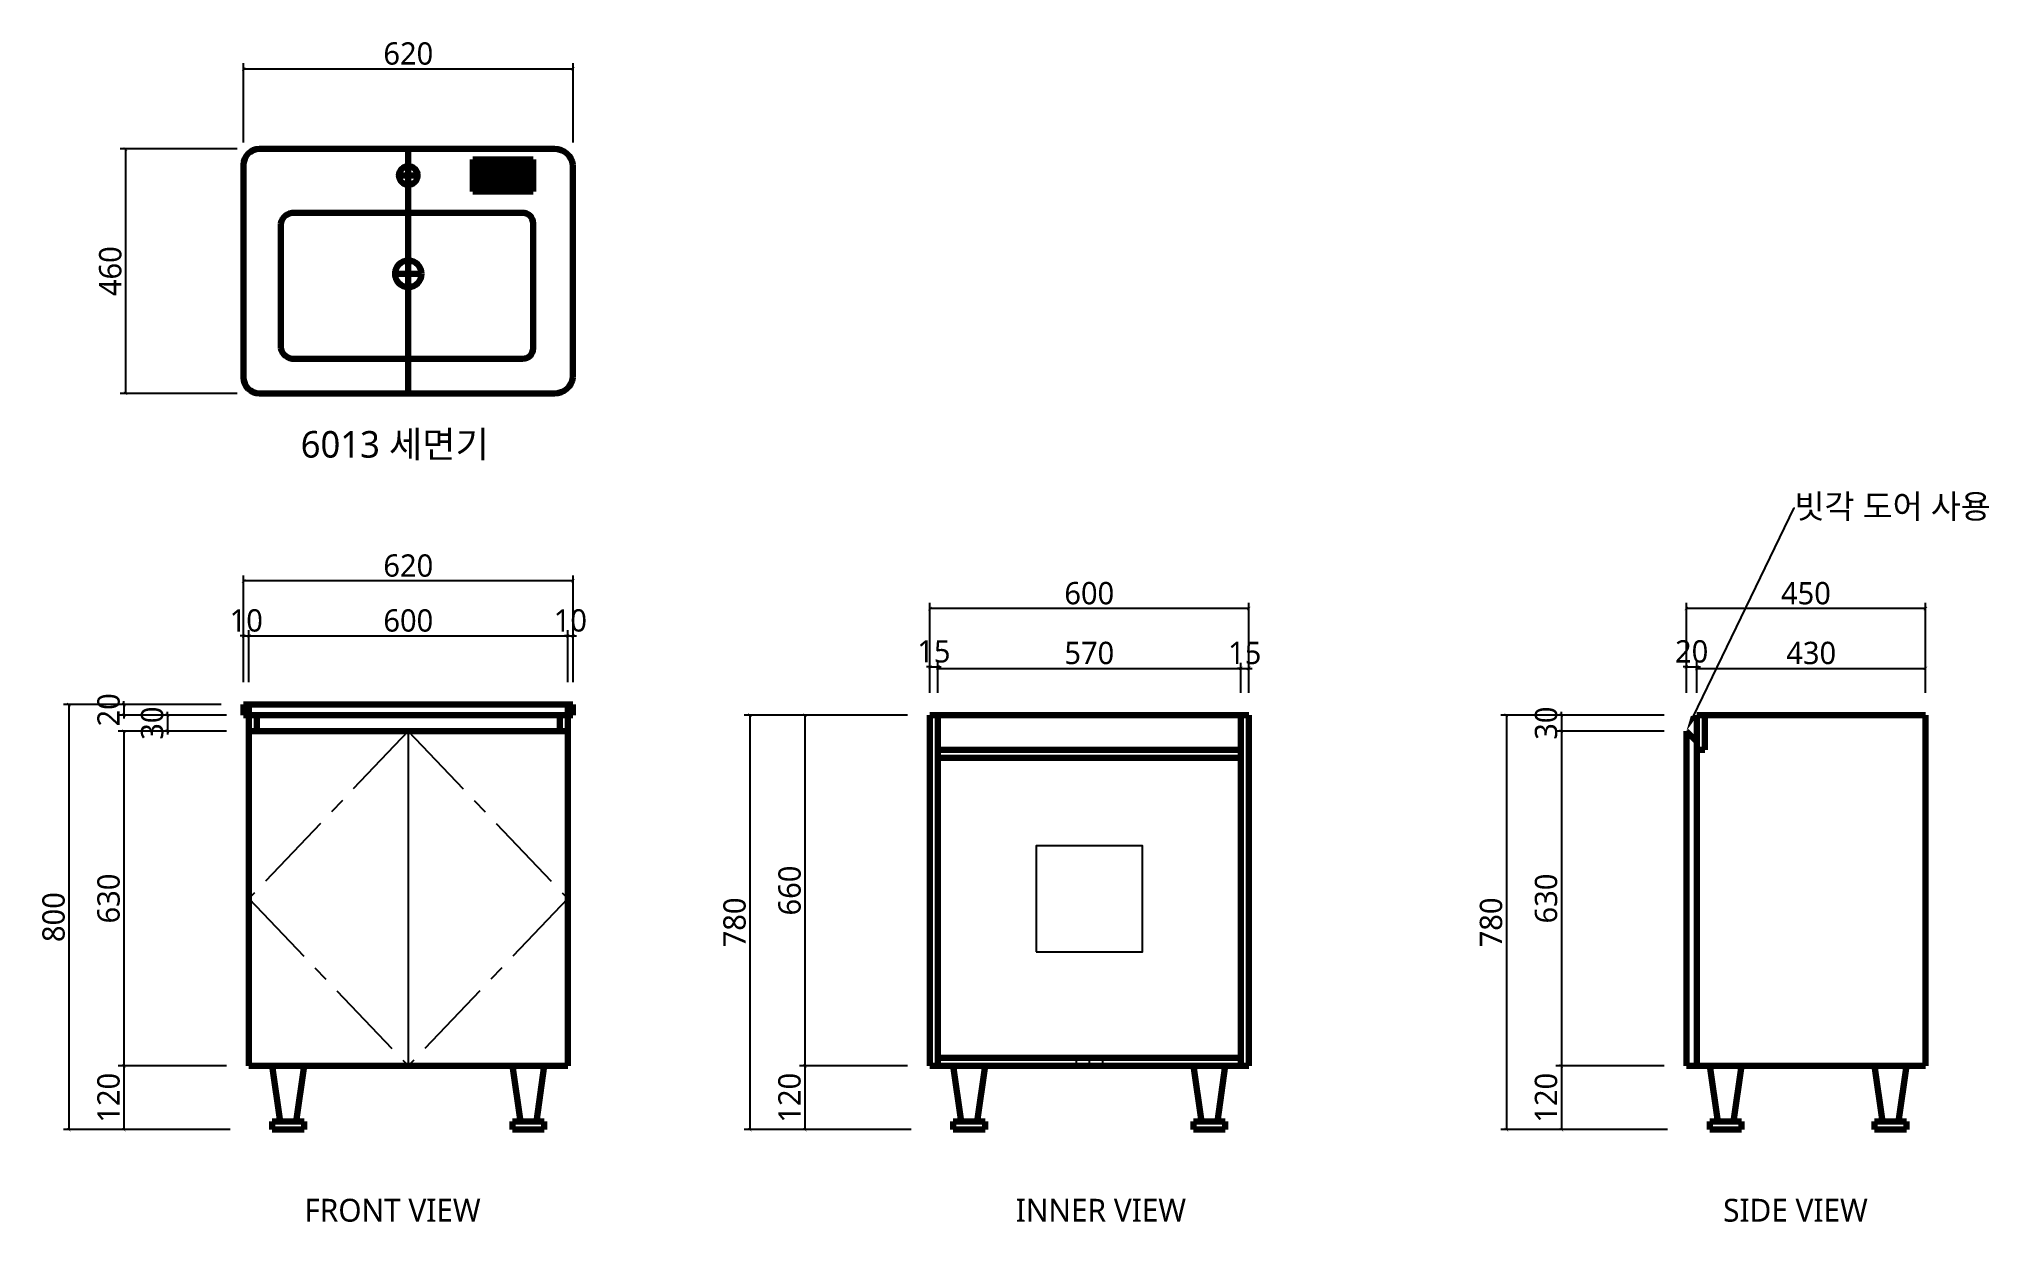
# Model space of a CAD drawing. Extents: x 932376 to 936047, y -533879 to -531652.
import ezdxf
from ezdxf import colors
from ezdxf.entities.mleader import LeaderData, LeaderLine
from ezdxf.enums import TextEntityAlignment as Align
from ezdxf.math import Vec2, Vec3

# ---------------------------------------------------------------- set-up
doc = ezdxf.new("R2010")
doc.units = 0
doc.header["$LTSCALE"] = 60
doc.header["$MEASUREMENT"] = 0
doc.header["$PDMODE"] = 34
doc.header["$PDSIZE"] = -5
doc.linetypes.add('CENTERX2', pattern=[4, 2.5, -0.5, 0.5, -0.5])
doc.layers.get('0').update_dxf_attribs({"linetype": 'CONTINUOUS'})
doc.layers.get('Defpoints').update_dxf_attribs({"color": 13, "linetype": 'CONTINUOUS'})
for name, color, linetype in [('HAT', 251, 'CENTERX2'), ('S-DIM', 8, 'CONTINUOUS'), ('TEX', 3, 'CONTINUOUS'), ('TITLE @ 1', 251, 'CONTINUOUS')]:
    doc.layers.add(name, color=color, linetype=linetype)
doc.styles.get("Standard").update_dxf_attribs({"font": 'malgun.ttf'})
doc.styles.add('카비원', font='malgun.ttf', dxfattribs={"height": 45})
doc.dimstyles.new('카비원', dxfattribs={"dimscale": 7, "dimtxt": 6, "dimasz": 0.9, "dimexe": 1.5, "dimexo": 6, "dimgap": 1, "dimtad": 1, "dimdsep": 46, "dimtxsty": 'Standard', "dimblk": 'ARCHTICK', "dimcen": 3, "dimclrd": 8, "dimclre": 8, "dimclrt": 7, "dimazin": 0, "dimtfac": 0.6, "dimtix": 1, "dimtmove": 1, "dimatfit": 3, "dimfxl": 1.5, "dimtolj": 1, "dimtzin": 0, "dimlwd": -1, "dimlwe": -1, "dimarcsym": 1})

# ---------------------------------------------------------------- blocks, each defined once
blk = doc.blocks.new('_ArchTick')
at = {"color": 0, "linetype": 'ByBlock', "transparency": 16777216, "const_width": 0.15}
blk.add_lwpolyline([(-0.5, -0.5), (0.5, 0.5)], dxfattribs=at)
blk = doc.blocks.new('*D4223')
at = {"layer": 'Defpoints', "color": 0}
for p in [(932761.5, -532672.3), (932761.5, -532905), (933381.5, -532905)]:
    blk.add_point(p, dxfattribs=at)
at = {"layer": 'S-DIM', "color": 8}
for p, q in [((932761.5, -532863), (932761.5, -532661.8)), ((933381.5, -532672.3), (932761.5, -532672.3)), ((933381.5, -532863), (933381.5, -532661.8))]:
    blk.add_line(p, q, dxfattribs=at)
at = {"layer": 'S-DIM', "color": 8, "xscale": 6.3, "yscale": 6.3, "zscale": 6.3, "rotation": 180}
blk.add_blockref('_ArchTick', (932761.5, -532672.3), dxfattribs=at)
at = {"layer": 'S-DIM', "color": 8, "xscale": 6.3, "yscale": 6.3, "zscale": 6.3}
blk.add_blockref('_ArchTick', (933381.5, -532672.3), dxfattribs=at)
at = {"layer": 'S-DIM', "color": 7, "insert": (933071.5, -532643.6), "char_height": 42, "attachment_point": 5}
blk.add_mtext('\\A1;620', dxfattribs=at)
blk = doc.blocks.new('*D4224')
at = {"layer": 'Defpoints', "color": 0}
for p in [(932761.5, -532905), (932432.7, -533705), (932778.1, -533705)]:
    blk.add_point(p, dxfattribs=at)
at = {"layer": 'S-DIM', "color": 8}
for p, q in [((932719.5, -532905), (932422.2, -532905)), ((932432.7, -532905), (932432.7, -533705)), ((932736.1, -533705), (932422.2, -533705))]:
    blk.add_line(p, q, dxfattribs=at)
at = {"layer": 'S-DIM', "color": 8, "xscale": 6.3, "yscale": 6.3, "zscale": 6.3}
for p, rotation in [((932432.7, -532905), 90), ((932432.7, -533705), 270)]:
    blk.add_blockref('_ArchTick', p, dxfattribs=dict(at, rotation=rotation))
at = {"layer": 'S-DIM', "color": 7, "insert": (932404, -533305), "char_height": 42, "attachment_point": 5, "rotation": 90}
blk.add_mtext('\\A1;800', dxfattribs=at)
blk = doc.blocks.new('*D4225')
at = {"layer": 'Defpoints', "color": 0}
for p in [(932771.5, -532775.7), (932761.5, -532905), (932771.5, -532905)]:
    blk.add_point(p, dxfattribs=at)
at = {"layer": 'S-DIM', "color": 8}
for p, q in [((932761.5, -532863), (932761.5, -532765.2)), ((932771.5, -532863), (932771.5, -532765.2)), ((932761.5, -532775.7), (932755.2, -532775.7)), ((932761.5, -532775.7), (932771.5, -532775.7)), ((932771.5, -532775.7), (932777.8, -532775.7))]:
    blk.add_line(p, q, dxfattribs=at)
at = {"layer": 'S-DIM', "color": 8, "xscale": 6.3, "yscale": 6.3, "zscale": 6.3}
blk.add_blockref('_ArchTick', (932761.5, -532775.7), dxfattribs=at)
at = {"layer": 'S-DIM', "color": 8, "xscale": 6.3, "yscale": 6.3, "zscale": 6.3, "rotation": 180}
blk.add_blockref('_ArchTick', (932771.5, -532775.7), dxfattribs=at)
at = {"layer": 'S-DIM', "color": 7, "insert": (932766.5, -532746.9), "char_height": 42, "attachment_point": 5}
blk.add_mtext('\\A1;10', dxfattribs=at)
blk = doc.blocks.new('*D4226')
at = {"layer": 'Defpoints', "color": 0}
for p in [(933371.5, -532775.7), (932771.5, -532905), (933371.5, -532905)]:
    blk.add_point(p, dxfattribs=at)
at = {"layer": 'S-DIM', "color": 8}
for p, q in [((932771.5, -532863), (932771.5, -532765.2)), ((933371.5, -532863), (933371.5, -532765.2)), ((932771.5, -532775.7), (933371.5, -532775.7))]:
    blk.add_line(p, q, dxfattribs=at)
at = {"layer": 'S-DIM', "color": 8, "xscale": 6.3, "yscale": 6.3, "zscale": 6.3, "rotation": 180}
blk.add_blockref('_ArchTick', (932771.5, -532775.7), dxfattribs=at)
at = {"layer": 'S-DIM', "color": 8, "xscale": 6.3, "yscale": 6.3, "zscale": 6.3}
blk.add_blockref('_ArchTick', (933371.5, -532775.7), dxfattribs=at)
at = {"layer": 'S-DIM', "color": 7, "insert": (933071.5, -532747), "char_height": 42, "attachment_point": 5}
blk.add_mtext('\\A1;600', dxfattribs=at)
blk = doc.blocks.new('*D4227')
at = {"layer": 'Defpoints', "color": 0}
for p in [(933381.5, -532775.7), (933371.5, -532905), (933381.5, -532905)]:
    blk.add_point(p, dxfattribs=at)
at = {"layer": 'S-DIM', "color": 8}
for p, q in [((933371.5, -532863), (933371.5, -532765.2)), ((933381.5, -532863), (933381.5, -532765.2)), ((933371.5, -532775.7), (933365.2, -532775.7)), ((933371.5, -532775.7), (933381.5, -532775.7)), ((933381.5, -532775.7), (933387.8, -532775.7))]:
    blk.add_line(p, q, dxfattribs=at)
at = {"layer": 'S-DIM', "color": 8, "xscale": 6.3, "yscale": 6.3, "zscale": 6.3}
blk.add_blockref('_ArchTick', (933371.5, -532775.7), dxfattribs=at)
at = {"layer": 'S-DIM', "color": 8, "xscale": 6.3, "yscale": 6.3, "zscale": 6.3, "rotation": 180}
blk.add_blockref('_ArchTick', (933381.5, -532775.7), dxfattribs=at)
at = {"layer": 'S-DIM', "color": 7, "insert": (933376.5, -532746.9), "char_height": 42, "attachment_point": 5}
blk.add_mtext('\\A1;10', dxfattribs=at)
blk = doc.blocks.new('*D4228')
at = {"layer": 'Defpoints', "color": 0}
for p in [(932761.5, -532905), (932536.2, -532925), (932761.5, -532925)]:
    blk.add_point(p, dxfattribs=at)
at = {"layer": 'S-DIM', "color": 8}
for p, q in [((932719.5, -532905), (932525.7, -532905)), ((932536.2, -532905), (932536.2, -532898.7)), ((932536.2, -532905), (932536.2, -532925)), ((932719.5, -532925), (932525.7, -532925)), ((932536.2, -532925), (932536.2, -532931.3))]:
    blk.add_line(p, q, dxfattribs=at)
at = {"layer": 'S-DIM', "color": 8, "xscale": 6.3, "yscale": 6.3, "zscale": 6.3}
for p, rotation in [((932536.2, -532905), 270), ((932536.2, -532925), 90)]:
    blk.add_blockref('_ArchTick', p, dxfattribs=dict(at, rotation=rotation))
at = {"layer": 'S-DIM', "color": 7, "insert": (932507.5, -532915), "char_height": 42, "attachment_point": 5, "rotation": 90}
blk.add_mtext('\\A1;20', dxfattribs=at)
blk = doc.blocks.new('*D4229')
at = {"layer": 'Defpoints', "color": 0}
for p in [(932771.5, -532955), (932536.2, -533585), (932771.5, -533585)]:
    blk.add_point(p, dxfattribs=at)
at = {"layer": 'S-DIM', "color": 8}
for p, q in [((932729.5, -532955), (932525.7, -532955)), ((932536.2, -532955), (932536.2, -533585)), ((932729.5, -533585), (932525.7, -533585))]:
    blk.add_line(p, q, dxfattribs=at)
at = {"layer": 'S-DIM', "color": 8, "xscale": 6.3, "yscale": 6.3, "zscale": 6.3}
for p, rotation in [((932536.2, -532955), 90), ((932536.2, -533585), 270)]:
    blk.add_blockref('_ArchTick', p, dxfattribs=dict(at, rotation=rotation))
at = {"layer": 'S-DIM', "color": 7, "insert": (932507.5, -533270), "char_height": 42, "attachment_point": 5, "rotation": 90}
blk.add_mtext('\\A1;630', dxfattribs=at)
blk = doc.blocks.new('*D4230')
at = {"layer": 'Defpoints', "color": 0}
for p in [(934053.2, -532724.3), (934053.2, -532925), (934653.2, -532925)]:
    blk.add_point(p, dxfattribs=at)
at = {"layer": 'S-DIM', "color": 8}
for p, q in [((934053.2, -532883), (934053.2, -532713.8)), ((934653.2, -532724.3), (934053.2, -532724.3)), ((934653.2, -532883), (934653.2, -532713.8))]:
    blk.add_line(p, q, dxfattribs=at)
at = {"layer": 'S-DIM', "color": 8, "xscale": 6.3, "yscale": 6.3, "zscale": 6.3, "rotation": 180}
blk.add_blockref('_ArchTick', (934053.2, -532724.3), dxfattribs=at)
at = {"layer": 'S-DIM', "color": 8, "xscale": 6.3, "yscale": 6.3, "zscale": 6.3}
blk.add_blockref('_ArchTick', (934653.2, -532724.3), dxfattribs=at)
at = {"layer": 'S-DIM', "color": 7, "insert": (934353.2, -532695.6), "char_height": 42, "attachment_point": 5}
blk.add_mtext('\\A1;600', dxfattribs=at)
blk = doc.blocks.new('*D4231')
at = {"layer": 'Defpoints', "color": 0}
for p in [(934068.2, -532833.9), (934053.2, -532925), (934068.2, -532925)]:
    blk.add_point(p, dxfattribs=at)
at = {"layer": 'S-DIM', "color": 8}
for p, q in [((934053.2, -532833.9), (934046.9, -532833.9)), ((934053.2, -532883), (934053.2, -532823.4)), ((934053.2, -532833.9), (934068.2, -532833.9)), ((934068.2, -532883), (934068.2, -532823.4)), ((934068.2, -532833.9), (934074.5, -532833.9))]:
    blk.add_line(p, q, dxfattribs=at)
at = {"layer": 'S-DIM', "color": 8, "xscale": 6.3, "yscale": 6.3, "zscale": 6.3}
blk.add_blockref('_ArchTick', (934053.2, -532833.9), dxfattribs=at)
at = {"layer": 'S-DIM', "color": 8, "xscale": 6.3, "yscale": 6.3, "zscale": 6.3, "rotation": 180}
blk.add_blockref('_ArchTick', (934068.2, -532833.9), dxfattribs=at)
at = {"layer": 'S-DIM', "color": 7, "insert": (934060.7, -532805.1), "char_height": 42, "attachment_point": 5}
blk.add_mtext('\\A1;15', dxfattribs=at)
blk = doc.blocks.new('*D4232')
at = {"layer": 'Defpoints', "color": 0}
for p in [(934653.2, -532836.8), (934638.2, -532925), (934653.2, -532925)]:
    blk.add_point(p, dxfattribs=at)
at = {"layer": 'S-DIM', "color": 8}
for p, q in [((934638.2, -532836.8), (934631.9, -532836.8)), ((934638.2, -532883), (934638.2, -532826.3)), ((934638.2, -532836.8), (934653.2, -532836.8)), ((934653.2, -532883), (934653.2, -532826.3)), ((934653.2, -532836.8), (934659.5, -532836.8))]:
    blk.add_line(p, q, dxfattribs=at)
at = {"layer": 'S-DIM', "color": 8, "xscale": 6.3, "yscale": 6.3, "zscale": 6.3}
blk.add_blockref('_ArchTick', (934638.2, -532836.8), dxfattribs=at)
at = {"layer": 'S-DIM', "color": 8, "xscale": 6.3, "yscale": 6.3, "zscale": 6.3, "rotation": 180}
blk.add_blockref('_ArchTick', (934653.2, -532836.8), dxfattribs=at)
at = {"layer": 'S-DIM', "color": 7, "insert": (934645.7, -532808), "char_height": 42, "attachment_point": 5}
blk.add_mtext('\\A1;15', dxfattribs=at)
blk = doc.blocks.new('*D4233')
at = {"layer": 'Defpoints', "color": 0}
for p in [(935477, -532724.3), (935477, -532925), (935927, -532925)]:
    blk.add_point(p, dxfattribs=at)
at = {"layer": 'S-DIM', "color": 8}
for p, q in [((935477, -532883), (935477, -532713.8)), ((935927, -532724.3), (935477, -532724.3)), ((935927, -532883), (935927, -532713.8))]:
    blk.add_line(p, q, dxfattribs=at)
at = {"layer": 'S-DIM', "color": 8, "xscale": 6.3, "yscale": 6.3, "zscale": 6.3, "rotation": 180}
blk.add_blockref('_ArchTick', (935477, -532724.3), dxfattribs=at)
at = {"layer": 'S-DIM', "color": 8, "xscale": 6.3, "yscale": 6.3, "zscale": 6.3}
blk.add_blockref('_ArchTick', (935927, -532724.3), dxfattribs=at)
at = {"layer": 'S-DIM', "color": 7, "insert": (935702, -532695.6), "char_height": 42, "attachment_point": 5}
blk.add_mtext('\\A1;450', dxfattribs=at)
blk = doc.blocks.new('*D4234')
at = {"layer": 'Defpoints', "color": 0}
for p in [(935497, -532833.9), (935477, -532925), (935497, -532925)]:
    blk.add_point(p, dxfattribs=at)
at = {"layer": 'S-DIM', "color": 8}
for p, q in [((935477, -532833.9), (935470.7, -532833.9)), ((935477, -532883), (935477, -532823.4)), ((935477, -532833.9), (935497, -532833.9)), ((935497, -532883), (935497, -532823.4)), ((935497, -532833.9), (935503.3, -532833.9))]:
    blk.add_line(p, q, dxfattribs=at)
at = {"layer": 'S-DIM', "color": 8, "xscale": 6.3, "yscale": 6.3, "zscale": 6.3}
blk.add_blockref('_ArchTick', (935477, -532833.9), dxfattribs=at)
at = {"layer": 'S-DIM', "color": 8, "xscale": 6.3, "yscale": 6.3, "zscale": 6.3, "rotation": 180}
blk.add_blockref('_ArchTick', (935497, -532833.9), dxfattribs=at)
at = {"layer": 'S-DIM', "color": 7, "insert": (935487, -532805.2), "char_height": 42, "attachment_point": 5}
blk.add_mtext('\\A1;20', dxfattribs=at)
blk = doc.blocks.new('*D4235')
at = {"layer": 'Defpoints', "color": 0}
for p in [(935927, -532836.8), (935497, -532925), (935927, -532925)]:
    blk.add_point(p, dxfattribs=at)
at = {"layer": 'S-DIM', "color": 8}
for p, q in [((935497, -532883), (935497, -532826.3)), ((935497, -532836.8), (935927, -532836.8)), ((935927, -532883), (935927, -532826.3))]:
    blk.add_line(p, q, dxfattribs=at)
at = {"layer": 'S-DIM', "color": 8, "xscale": 6.3, "yscale": 6.3, "zscale": 6.3, "rotation": 180}
blk.add_blockref('_ArchTick', (935497, -532836.8), dxfattribs=at)
at = {"layer": 'S-DIM', "color": 8, "xscale": 6.3, "yscale": 6.3, "zscale": 6.3}
blk.add_blockref('_ArchTick', (935927, -532836.8), dxfattribs=at)
at = {"layer": 'S-DIM', "color": 7, "insert": (935712, -532808.1), "char_height": 42, "attachment_point": 5}
blk.add_mtext('\\A1;430', dxfattribs=at)
blk = doc.blocks.new('*D4236')
at = {"layer": 'Defpoints', "color": 0}
for p in [(932771.5, -532925), (932618.2, -532955), (932771.5, -532955)]:
    blk.add_point(p, dxfattribs=at)
at = {"layer": 'S-DIM', "color": 8}
for p, q in [((932729.5, -532925), (932607.7, -532925)), ((932618.2, -532925), (932618.2, -532918.7)), ((932618.2, -532925), (932618.2, -532955)), ((932729.5, -532955), (932607.7, -532955)), ((932618.2, -532955), (932618.2, -532961.3))]:
    blk.add_line(p, q, dxfattribs=at)
at = {"layer": 'S-DIM', "color": 8, "xscale": 6.3, "yscale": 6.3, "zscale": 6.3}
for p, rotation in [((932618.2, -532925), 270), ((932618.2, -532955), 90)]:
    blk.add_blockref('_ArchTick', p, dxfattribs=dict(at, rotation=rotation))
at = {"layer": 'S-DIM', "color": 7, "insert": (932589.5, -532940), "char_height": 42, "attachment_point": 5, "rotation": 90}
blk.add_mtext('\\A1;30', dxfattribs=at)
blk = doc.blocks.new('*D4237')
at = {"layer": 'Defpoints', "color": 0}
for p in [(934638.2, -532836.8), (934068.2, -532925), (934638.2, -532925)]:
    blk.add_point(p, dxfattribs=at)
at = {"layer": 'S-DIM', "color": 8}
for p, q in [((934068.2, -532883), (934068.2, -532826.3)), ((934068.2, -532836.8), (934638.2, -532836.8)), ((934638.2, -532883), (934638.2, -532826.3))]:
    blk.add_line(p, q, dxfattribs=at)
at = {"layer": 'S-DIM', "color": 8, "xscale": 6.3, "yscale": 6.3, "zscale": 6.3, "rotation": 180}
blk.add_blockref('_ArchTick', (934068.2, -532836.8), dxfattribs=at)
at = {"layer": 'S-DIM', "color": 8, "xscale": 6.3, "yscale": 6.3, "zscale": 6.3}
blk.add_blockref('_ArchTick', (934638.2, -532836.8), dxfattribs=at)
at = {"layer": 'S-DIM', "color": 7, "insert": (934353.2, -532808.1), "char_height": 42, "attachment_point": 5}
blk.add_mtext('\\A1;570', dxfattribs=at)
blk = doc.blocks.new('*D4238')
at = {"layer": 'Defpoints', "color": 0}
for p in [(933381.5, -531708.6), (932761.5, -531889.3), (933381.5, -531889.3)]:
    blk.add_point(p, dxfattribs=at)
at = {"layer": 'S-DIM', "color": 8}
for p, q in [((932761.5, -531847.3), (932761.5, -531698.1)), ((933381.5, -531847.3), (933381.5, -531698.1)), ((932761.5, -531708.6), (933381.5, -531708.6))]:
    blk.add_line(p, q, dxfattribs=at)
at = {"layer": 'S-DIM', "color": 8, "xscale": 6.3, "yscale": 6.3, "zscale": 6.3, "rotation": 180}
blk.add_blockref('_ArchTick', (932761.5, -531708.6), dxfattribs=at)
at = {"layer": 'S-DIM', "color": 8, "xscale": 6.3, "yscale": 6.3, "zscale": 6.3}
blk.add_blockref('_ArchTick', (933381.5, -531708.6), dxfattribs=at)
at = {"layer": 'S-DIM', "color": 7, "insert": (933071.5, -531679.9), "char_height": 42, "attachment_point": 5}
blk.add_mtext('\\A1;620', dxfattribs=at)
blk = doc.blocks.new('*D4239')
at = {"layer": 'Defpoints', "color": 0}
for p in [(932791.5, -531859.3), (932539.4, -532319.3), (932791.5, -532319.3)]:
    blk.add_point(p, dxfattribs=at)
at = {"layer": 'S-DIM', "color": 8}
for p, q in [((932749.5, -531859.3), (932528.9, -531859.3)), ((932539.4, -531859.3), (932539.4, -532319.3)), ((932749.5, -532319.3), (932528.9, -532319.3))]:
    blk.add_line(p, q, dxfattribs=at)
at = {"layer": 'S-DIM', "color": 8, "xscale": 6.3, "yscale": 6.3, "zscale": 6.3}
for p, rotation in [((932539.4, -531859.3), 90), ((932539.4, -532319.3), 270)]:
    blk.add_blockref('_ArchTick', p, dxfattribs=dict(at, rotation=rotation))
at = {"layer": 'S-DIM', "color": 7, "insert": (932510.7, -532089.3), "char_height": 42, "attachment_point": 5, "rotation": 90}
blk.add_mtext('\\A1;460', dxfattribs=at)
blk = doc.blocks.new('*D4241')
at = {"layer": 'Defpoints', "color": 0}
for p in [(935467.4, -532925), (935138.2, -533705), (935483.6, -533705)]:
    blk.add_point(p, dxfattribs=at)
at = {"layer": 'S-DIM', "color": 8}
for p, q in [((935425.4, -532925), (935127.7, -532925)), ((935138.2, -532925), (935138.2, -533705)), ((935441.6, -533705), (935127.7, -533705))]:
    blk.add_line(p, q, dxfattribs=at)
at = {"layer": 'S-DIM', "color": 8, "xscale": 6.3, "yscale": 6.3, "zscale": 6.3}
for p, rotation in [((935138.2, -532925), 90), ((935138.2, -533705), 270)]:
    blk.add_blockref('_ArchTick', p, dxfattribs=dict(at, rotation=rotation))
at = {"layer": 'S-DIM', "color": 7, "insert": (935109.5, -533315), "char_height": 42, "attachment_point": 5, "rotation": 90}
blk.add_mtext('\\A1;780', dxfattribs=at)
blk = doc.blocks.new('*D4242')
at = {"layer": 'Defpoints', "color": 0}
for p in [(935477, -532955), (935241.8, -533585), (935477, -533585)]:
    blk.add_point(p, dxfattribs=at)
at = {"layer": 'S-DIM', "color": 8}
for p, q in [((935435, -532955), (935231.3, -532955)), ((935241.8, -532955), (935241.8, -533585)), ((935435, -533585), (935231.3, -533585))]:
    blk.add_line(p, q, dxfattribs=at)
at = {"layer": 'S-DIM', "color": 8, "xscale": 6.3, "yscale": 6.3, "zscale": 6.3}
for p, rotation in [((935241.8, -532955), 90), ((935241.8, -533585), 270)]:
    blk.add_blockref('_ArchTick', p, dxfattribs=dict(at, rotation=rotation))
at = {"layer": 'S-DIM', "color": 7, "insert": (935213.1, -533270), "char_height": 42, "attachment_point": 5, "rotation": 90}
blk.add_mtext('\\A1;630', dxfattribs=at)
blk = doc.blocks.new('*D4243')
at = {"layer": 'Defpoints', "color": 0}
for p in [(935477, -532925), (935241.8, -532955), (935477, -532955)]:
    blk.add_point(p, dxfattribs=at)
at = {"layer": 'S-DIM', "color": 8}
for p, q in [((935435, -532925), (935231.3, -532925)), ((935241.8, -532925), (935241.8, -532918.7)), ((935241.8, -532925), (935241.8, -532955)), ((935435, -532955), (935231.3, -532955)), ((935241.8, -532955), (935241.8, -532961.3))]:
    blk.add_line(p, q, dxfattribs=at)
at = {"layer": 'S-DIM', "color": 8, "xscale": 6.3, "yscale": 6.3, "zscale": 6.3}
for p, rotation in [((935241.8, -532925), 270), ((935241.8, -532955), 90)]:
    blk.add_blockref('_ArchTick', p, dxfattribs=dict(at, rotation=rotation))
at = {"layer": 'S-DIM', "color": 7, "insert": (935213.1, -532940), "char_height": 42, "attachment_point": 5, "rotation": 90}
blk.add_mtext('\\A1;30', dxfattribs=at)
blk = doc.blocks.new('*D4244')
at = {"layer": 'Defpoints', "color": 0}
for p in [(932771.5, -533585), (932536.2, -533705), (932778.1, -533705)]:
    blk.add_point(p, dxfattribs=at)
at = {"layer": 'S-DIM', "color": 8}
for p, q in [((932729.5, -533585), (932525.7, -533585)), ((932536.2, -533585), (932536.2, -533705)), ((932736.1, -533705), (932525.7, -533705))]:
    blk.add_line(p, q, dxfattribs=at)
at = {"layer": 'S-DIM', "color": 8, "xscale": 6.3, "yscale": 6.3, "zscale": 6.3}
for p, rotation in [((932536.2, -533585), 90), ((932536.2, -533705), 270)]:
    blk.add_blockref('_ArchTick', p, dxfattribs=dict(at, rotation=rotation))
at = {"layer": 'S-DIM', "color": 7, "insert": (932507.4, -533645), "char_height": 42, "attachment_point": 5, "rotation": 90}
blk.add_mtext('\\A1;120', dxfattribs=at)
blk = doc.blocks.new('*D4245')
at = {"layer": 'Defpoints', "color": 0}
for p in [(935477, -533585), (935241.8, -533705), (935483.6, -533705)]:
    blk.add_point(p, dxfattribs=at)
at = {"layer": 'S-DIM', "color": 8}
for p, q in [((935435, -533585), (935231.3, -533585)), ((935241.8, -533585), (935241.8, -533705)), ((935441.6, -533705), (935231.3, -533705))]:
    blk.add_line(p, q, dxfattribs=at)
at = {"layer": 'S-DIM', "color": 8, "xscale": 6.3, "yscale": 6.3, "zscale": 6.3}
for p, rotation in [((935241.8, -533585), 90), ((935241.8, -533705), 270)]:
    blk.add_blockref('_ArchTick', p, dxfattribs=dict(at, rotation=rotation))
at = {"layer": 'S-DIM', "color": 7, "insert": (935213, -533645), "char_height": 42, "attachment_point": 5, "rotation": 90}
blk.add_mtext('\\A1;120', dxfattribs=at)
blk = doc.blocks.new('*D4246')
at = {"layer": 'Defpoints', "color": 0}
for p in [(934043.6, -532925), (933714.4, -533705), (934059.8, -533705)]:
    blk.add_point(p, dxfattribs=at)
at = {"layer": 'S-DIM', "color": 8}
for p, q in [((934001.6, -532925), (933703.9, -532925)), ((933714.4, -532925), (933714.4, -533705)), ((934017.8, -533705), (933703.9, -533705))]:
    blk.add_line(p, q, dxfattribs=at)
at = {"layer": 'S-DIM', "color": 8, "xscale": 6.3, "yscale": 6.3, "zscale": 6.3}
for p, rotation in [((933714.4, -532925), 90), ((933714.4, -533705), 270)]:
    blk.add_blockref('_ArchTick', p, dxfattribs=dict(at, rotation=rotation))
at = {"layer": 'S-DIM', "color": 7, "insert": (933685.7, -533315), "char_height": 42, "attachment_point": 5, "rotation": 90}
blk.add_mtext('\\A1;780', dxfattribs=at)
blk = doc.blocks.new('*D4247')
at = {"layer": 'Defpoints', "color": 0}
for p in [(934053.2, -532925), (933818, -533585), (934053.2, -533585)]:
    blk.add_point(p, dxfattribs=at)
at = {"layer": 'S-DIM', "color": 8}
for p, q in [((934011.2, -532925), (933807.5, -532925)), ((933818, -532925), (933818, -533585)), ((934011.2, -533585), (933807.5, -533585))]:
    blk.add_line(p, q, dxfattribs=at)
at = {"layer": 'S-DIM', "color": 8, "xscale": 6.3, "yscale": 6.3, "zscale": 6.3}
for p, rotation in [((933818, -532925), 90), ((933818, -533585), 270)]:
    blk.add_blockref('_ArchTick', p, dxfattribs=dict(at, rotation=rotation))
at = {"layer": 'S-DIM', "color": 7, "insert": (933789.3, -533255), "char_height": 42, "attachment_point": 5, "rotation": 90}
blk.add_mtext('\\A1;660', dxfattribs=at)
blk = doc.blocks.new('*D4248')
at = {"layer": 'Defpoints', "color": 0}
for p in [(934053.2, -533585), (933818, -533705), (934059.8, -533705)]:
    blk.add_point(p, dxfattribs=at)
at = {"layer": 'S-DIM', "color": 8}
for p, q in [((934011.2, -533585), (933807.5, -533585)), ((933818, -533585), (933818, -533705)), ((934017.8, -533705), (933807.5, -533705))]:
    blk.add_line(p, q, dxfattribs=at)
at = {"layer": 'S-DIM', "color": 8, "xscale": 6.3, "yscale": 6.3, "zscale": 6.3}
for p, rotation in [((933818, -533585), 90), ((933818, -533705), 270)]:
    blk.add_blockref('_ArchTick', p, dxfattribs=dict(at, rotation=rotation))
at = {"layer": 'S-DIM', "color": 7, "insert": (933789.1, -533645), "char_height": 42, "attachment_point": 5, "rotation": 90}
blk.add_mtext('\\A1;120', dxfattribs=at)

msp = doc.modelspace()

# ---------------------------------------------------------------- linework, layer by layer
at = {"lineweight": 100}
for p, q in [((932791.466, -531859.321), (933346.466, -531859.321)), ((933071.466, -532319.321), (933071.466, -531859.321)), ((933193.152, -531859.321), (933346.466, -531859.321)), ((933193.152, -531879.321), (933306.466, -531879.321)), ((933193.152, -531879.321), (933193.152, -531939.321)), ((933306.466, -531939.321), (933306.466, -531879.321)), ((933053.966, -531909.321), (933088.966, -531909.321)), ((933071.466, -531926.821), (933071.466, -531891.821)), ((933193.152, -531889.321), (933306.466, -531889.321)), ((933193.152, -531899.321), (933306.466, -531899.321)), ((933193.152, -531909.321), (933306.466, -531909.321)), ((933193.152, -531919.321), (933306.466, -531919.321)), ((933381.466, -532289.321), (933381.466, -531889.321)), ((932815.455, -533584.999), (932830.455, -533689.999)), ((932860.455, -533689.999), (932875.455, -533584.999)), ((933282.476, -533689.999), (933267.476, -533584.999)), ((933327.476, -533584.999), (933312.476, -533689.999)), ((934097.193, -533584.999), (934112.193, -533689.999)), ((934142.193, -533689.999), (934157.193, -533584.999)), ((934564.213, -533689.999), (934549.213, -533584.999)), ((934609.213, -533584.999), (934594.213, -533689.999)), ((935521.005, -533584.999), (935536.005, -533689.999)), ((935566.005, -533689.999), (935581.005, -533584.999)), ((935846.359, -533689.999), (935831.359, -533584.999)), ((935891.359, -533584.999), (935876.359, -533689.999)), ((932875.455, -533689.999), (932815.455, -533689.999)), ((932815.455, -533704.999), (932815.455, -533689.999)), ((932875.455, -533704.999), (932815.455, -533704.999)), ((932830.455, -533689.999), (932860.455, -533689.999)), ((932875.455, -533704.999), (932875.455, -533689.999)), ((933267.476, -533689.999), (933327.476, -533689.999)), ((933267.476, -533704.999), (933267.476, -533689.999)), ((933267.476, -533704.999), (933327.476, -533704.999)), ((933312.476, -533689.999), (933282.476, -533689.999)), ((933327.476, -533704.999), (933327.476, -533689.999)), ((934157.193, -533689.999), (934097.193, -533689.999)), ((934097.193, -533704.999), (934097.193, -533689.999)), ((934157.193, -533704.999), (934097.193, -533704.999)), ((934112.193, -533689.999), (934142.193, -533689.999)), ((934157.193, -533704.999), (934157.193, -533689.999)), ((934549.213, -533689.999), (934609.213, -533689.999)), ((934549.213, -533704.999), (934549.213, -533689.999)), ((934549.213, -533704.999), (934609.213, -533704.999)), ((934594.213, -533689.999), (934564.213, -533689.999)), ((934609.213, -533704.999), (934609.213, -533689.999)), ((935581.005, -533689.999), (935521.005, -533689.999)), ((935521.005, -533704.999), (935521.005, -533689.999)), ((935581.005, -533704.999), (935521.005, -533704.999)), ((935536.005, -533689.999), (935566.005, -533689.999)), ((935581.005, -533704.999), (935581.005, -533689.999)), ((935831.359, -533689.999), (935891.359, -533689.999)), ((935831.359, -533704.999), (935831.359, -533689.999)), ((935831.359, -533704.999), (935891.359, -533704.999)), ((935876.359, -533689.999), (935846.359, -533689.999)), ((935891.359, -533704.999), (935891.359, -533689.999))]:
    msp.add_line(p, q, dxfattribs=at)
at = {"color": 0, "lineweight": 100}
for p, q in [((932761.466, -532289.321), (932761.466, -531889.321)), ((933193.152, -531929.321), (933306.466, -531929.321)), ((933193.152, -531939.321), (933306.466, -531939.321)), ((932856.466, -531979.321), (933286.466, -531979.321)), ((932831.466, -532234.321), (932831.466, -531999.321)), ((933306.466, -532234.321), (933306.466, -531999.321)), ((933071.466, -532119.321), (933071.466, -532069.321)), ((933046.466, -532094.321), (933096.466, -532094.321)), ((933286.466, -532254.321), (932856.466, -532254.321)), ((932791.466, -532319.321), (933346.466, -532319.321))]:
    msp.add_line(p, q, dxfattribs=at)
at = {"lineweight": 211}
for p, q in [((932761.466, -532904.999), (933381.466, -532904.999)), ((932761.466, -532924.999), (932761.466, -532904.999)), ((932771.466, -533584.999), (932771.466, -532904.999)), ((933371.466, -532904.999), (933371.466, -533584.999)), ((933381.466, -532904.999), (933381.466, -532924.999)), ((933381.466, -532904.999), (933381.466, -532924.999)), ((932761.466, -532924.999), (933381.466, -532924.999)), ((932771.466, -532924.999), (933381.466, -532924.999)), ((932771.466, -532924.999), (933371.466, -532924.999)), ((932786.466, -532954.999), (932786.466, -532924.999)), ((933356.466, -532954.999), (933356.466, -532924.999)), ((934053.203, -532924.999), (934653.203, -532924.999)), ((934053.203, -533584.999), (934053.203, -532924.999)), ((934068.203, -533584.999), (934068.203, -532924.999)), ((934638.203, -532924.999), (934638.203, -533584.999)), ((934653.203, -532924.999), (934653.203, -533584.999)), ((935497.015, -532924.999), (935927.015, -532924.999)), ((935497.015, -533584.999), (935497.015, -532924.999)), ((935927.015, -532924.999), (935927.015, -533584.999)), ((932771.466, -532954.999), (933371.466, -532954.999)), ((935477.015, -533584.999), (935477.015, -532954.999)), ((935477.015, -532954.999), (935497.015, -532974.999)), ((934068.203, -532989.999), (934638.203, -532989.999)), ((934068.203, -533004.999), (934638.203, -533004.999)), ((934638.203, -533569.999), (934068.203, -533569.999)), ((933371.466, -533584.999), (932771.466, -533584.999)), ((934653.203, -533584.999), (934053.203, -533584.999)), ((935497.015, -533584.999), (935477.015, -533584.999)), ((935927.015, -533584.999), (935497.015, -533584.999))]:
    msp.add_line(p, q, dxfattribs=at)
at = {"color": 8, "lineweight": 211}
for p, q in [((935512.015, -532989.999), (935512.015, -532924.999)), ((935497.015, -532989.999), (935512.015, -532989.999))]:
    msp.add_line(p, q, dxfattribs=at)
for p, q in [((933071.466, -532954.999), (933071.466, -533584.999)), ((934328.203, -533569.999), (934328.203, -533584.999)), ((934353.203, -533569.999), (934353.203, -533584.999)), ((934378.203, -533569.999), (934378.203, -533584.999))]:
    msp.add_line(p, q)
msp.add_lwpolyline([(934253.203, -533370.578), (934453.203, -533370.578), (934453.203, -533170.578), (934253.203, -533170.578)], close=True)
at = {"lineweight": 100}
msp.add_circle((933071.466, -531909.321), 17.5, dxfattribs=at)
at = {"color": 0, "lineweight": 100}
msp.add_circle((933071.466, -532094.321), 25, dxfattribs=at)
for centre, radius, start, end in [((932791.466, -531889.321), 30, 90, 180), ((932855.799, -532004.113), 24.801, 88.460834, 168.858783), ((933286.466, -531999.321), 20, 0, 90), ((932855.799, -532229.528), 24.801, 191.141217, 271.539166), ((933286.466, -532234.321), 20, 270, 0), ((932791.466, -532289.321), 30, 180, 270), ((933347.151, -532284.704), 34.623, 268.865124, 352.337465)]:
    msp.add_arc(centre, radius, start, end, dxfattribs=at)
at = {"lineweight": 100}
msp.add_arc((933347.151, -531893.937), 34.623, 7.662535, 91.134876, dxfattribs=at)
at = {"layer": 'HAT', "linetype": 'CENTERX2'}
for points in [[(933071.466, -532954.999), (932771.466, -533269.999), (933071.466, -533584.999)], [(933071.466, -532954.999), (933371.466, -533269.999), (933071.466, -533584.999)]]:
    msp.add_lwpolyline(points, dxfattribs=at)

# ---------------------------------------------------------------- texts
at = {"layer": 'TEX', "color": 0, "insert": (932868.981, -532390.225), "char_height": 50, "attachment_point": 1}
msp.add_mtext_dynamic_manual_height_columns('6013 세면기', width=414.58138, gutter_width=250, heights=[0], dxfattribs=at)
at = {"layer": 'TITLE @ 1', "style": '카비원'}
for s, p in [('FRONT VIEW', (932875.841, -533856.73)), ('INNER VIEW', (934214.763, -533856.73)), ('SIDE VIEW', (935546.26, -533856.73))]:
    msp.add_text(s, height=43, dxfattribs=at).set_placement(p, align=Align.MIDDLE_LEFT)

# ---------------------------------------------------------------- dimensions: what is measured, and where the dimension line sits
at = {"layer": 'S-DIM'}
for base, p1, p2, picture, middle in [((933381.466, -531708.599), (932761.466, -531889.321), (933381.466, -531889.321), '*D4238', (933071.466, -531679.9)), ((932761.466, -532672.318), (933381.466, -532904.999), (932761.466, -532904.999), '*D4223', (933071.466, -532643.619)), ((934053.203, -532724.318), (934653.203, -532924.999), (934053.203, -532924.999), '*D4230', (934353.203, -532695.619)), ((935477.015, -532724.318), (935927.015, -532924.999), (935477.015, -532924.999), '*D4233', (935702.015, -532695.619)), ((932771.466, -532775.703), (932761.466, -532904.999), (932771.466, -532904.999), '*D4225', (932766.466, -532746.889)), ((933371.466, -532775.703), (932771.466, -532904.999), (933371.466, -532904.999), '*D4226', (933071.466, -532747.004)), ((933381.466, -532775.703), (933371.466, -532904.999), (933381.466, -532904.999), '*D4227', (933376.466, -532746.889)), ((934068.203, -532833.92), (934053.203, -532924.999), (934068.203, -532924.999), '*D4231', (934060.703, -532805.107)), ((934638.203, -532836.837), (934068.203, -532924.999), (934638.203, -532924.999), '*D4237', (934353.203, -532808.138)), ((934653.203, -532836.837), (934638.203, -532924.999), (934653.203, -532924.999), '*D4232', (934645.703, -532808.024)), ((935497.015, -532833.92), (935477.015, -532924.999), (935497.015, -532924.999), '*D4234', (935487.015, -532805.221)), ((935927.015, -532836.837), (935497.015, -532924.999), (935927.015, -532924.999), '*D4235', (935712.015, -532808.138))]:
    dim = msp.add_linear_dim(base=base, p1=p1, p2=p2, dimstyle='카비원', override={"dimtxsty": 'Standard'}, dxfattribs=at)
    dim.commit()
    dim.dimension.update_dxf_attribs({"geometry": picture, "text_midpoint": middle})
for base, p1, p2, picture, middle in [((932539.381, -532319.321), (932791.466, -531859.321), (932791.466, -532319.321), '*D4239', (932510.682, -532089.321)), ((932432.655, -533704.999), (932761.466, -532904.999), (932778.075, -533704.999), '*D4224', (932403.956, -533304.999)), ((932536.225, -532924.999), (932761.466, -532904.999), (932761.466, -532924.999), '*D4228', (932507.525, -532914.999)), ((932618.167, -532954.999), (932771.466, -532924.999), (932771.466, -532954.999), '*D4236', (932589.468, -532939.999)), ((935241.774, -532954.999), (935477.015, -532924.999), (935477.015, -532954.999), '*D4243', (935213.075, -532939.999)), ((932536.225, -533584.999), (932771.466, -532954.999), (932771.466, -533584.999), '*D4229', (932507.525, -533269.999)), ((933714.393, -533704.999), (934043.595, -532924.999), (934059.816, -533704.999), '*D4246', (933685.694, -533314.999)), ((933817.962, -533584.999), (934053.203, -532924.999), (934053.203, -533584.999), '*D4247', (933789.263, -533254.999)), ((935138.205, -533704.999), (935467.407, -532924.999), (935483.628, -533704.999), '*D4241', (935109.506, -533314.999)), ((935241.774, -533584.999), (935477.015, -532954.999), (935477.015, -533584.999), '*D4242', (935213.075, -533269.999))]:
    dim = msp.add_linear_dim(base=base, p1=p1, p2=p2, angle=90, dimstyle='카비원', override={"dimtxsty": 'Standard'}, dxfattribs=at)
    dim.commit()
    dim.dimension.update_dxf_attribs({"geometry": picture, "text_midpoint": middle})
for base, p1, p2, picture, middle in [((932536.225, -533704.999), (932771.466, -533584.999), (932778.075, -533704.999), '*D4244', (932507.411, -533644.999)), ((933817.962, -533704.999), (934053.203, -533584.999), (934059.816, -533704.999), '*D4248', (933789.149, -533644.999)), ((935241.774, -533704.999), (935477.015, -533584.999), (935483.628, -533704.999), '*D4245', (935212.961, -533644.999))]:
    dim = msp.add_linear_dim(base=base, p1=p1, p2=p2, angle=90, dimstyle='카비원', dxfattribs=at)
    dim.commit()
    dim.dimension.update_dxf_attribs({"geometry": picture, "text_midpoint": middle})

# ---------------------------------------------------------------- leaders
ml = msp.add_multileader_mtext('Standard')
ml.set_content('빗각 도어 사용', color=7, style='카비원')
ml.set_leader_properties(color=8, linetype='ByLayer', lineweight=-1)
ml.build(insert=Vec2(0, 0))
ml.multileader.update_dxf_attribs({"text_right_attachment_type": 6, "dogleg_length": 0.36, "arrow_head_size": 30})
ctx = ml.context
ctx.base_point, ctx.char_height, ctx.arrow_head_size, ctx.landing_gap_size, ctx.plane_origin = Vec3(935680.482, -532534.723), 45, 30, 0.09, Vec3(935477.015, -533354.999)
ctx.right_attachment = 6
notes = []
notes.append((ctx, [(0, (1, 1, 0), (935680.122, -532534.723), (1, 0), 0.36, [(0, [(935477.015, -532954.999)], 0, [])])]))
ctx.mtext.insert, ctx.mtext.flow_direction = Vec3(935680.572, -532509.471), 5
for ctx, leaders in notes:
    for number, flags, end, landing, length, lines in leaders:
        leader = LeaderData()
        leader.index, (leader.has_last_leader_line, leader.has_dogleg_vector, leader.attachment_direction) = number, flags
        leader.last_leader_point, leader.dogleg_vector, leader.dogleg_length = Vec3(end), Vec3(landing), length
        for number, points, colour, breaks in lines:
            line = LeaderLine()
            line.index, line.vertices, line.color, line.breaks = number, Vec3.list(points), colors.encode_raw_color(colour), breaks
            leader.lines.append(line)
        ctx.leaders.append(leader)

doc.saveas('drawing.dxf')
